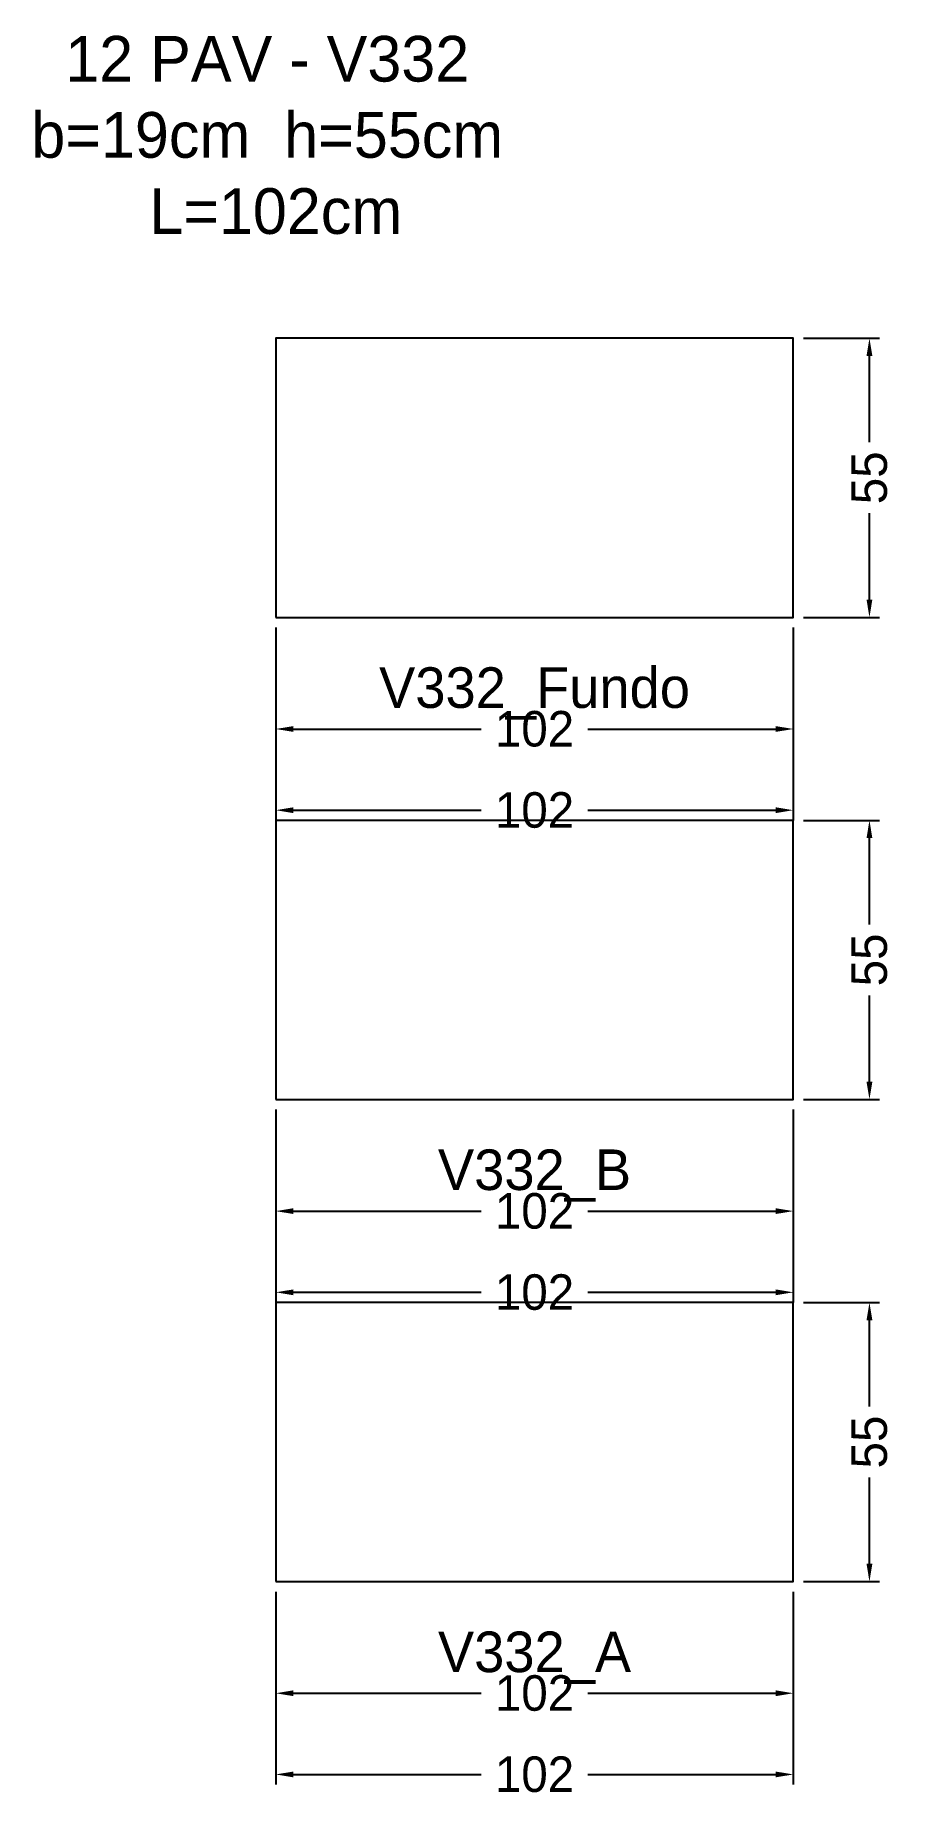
# Model space of a CAD drawing. Header units: metres. Extents: x -47 to 122, y -43 to 305.
import ezdxf

# ---------------------------------------------------------------- set-up
doc = ezdxf.new("R2010")
doc.units = ezdxf.units.M
for name, color, linetype in [('COTA', 3, 'Continuous'), ('NOMENCLATURA', 2, 'Continuous'), ('Paineis', 7, 'Continuous'), ('Texto Secao', 2, 'Continuous')]:
    doc.layers.add(name, color=color, linetype=linetype)
doc.dimstyles.new('COTA_VIG', dxfattribs={"dimtxt": 7, "dimasz": 3.5, "dimexe": 2, "dimexo": 2, "dimgap": 1.5, "dimtad": 1, "dimdec": 1, "dimcen": 2.5, "dimclrd": 3, "dimclre": 3, "dimclrt": 3, "dimazin": 3, "dimtfac": 1, "dimtmove": 0, "dimatfit": 3})

# ---------------------------------------------------------------- blocks, each defined once
blk = doc.blocks.new('_CLOSEDFILLED')
at = {"color": 0, "linetype": 'BYBLOCK'}
blk.add_solid([(-1, 0.164), (0, 0), (-1, -0.164)], dxfattribs=at)
blk = doc.blocks.new('*D1')
at = {"color": 3}
for p, q in [((0, -2), (0, -24)), ((102, -2), (102, -24)), ((3.5, -22), (40.5, -22)), ((61.5, -22), (98.5, -22))]:
    blk.add_line(p, q, dxfattribs=at)
at = {"layer": 'Defpoints'}
for p in [(0, 0), (102, 0), (0, -22)]:
    blk.add_point(p, dxfattribs=at)
at = {"layer": 'COTA', "color": 3, "xscale": 3.5, "yscale": 3.5, "rotation": 180}
blk.add_blockref('_CLOSEDFILLED', (0, -22), dxfattribs=at)
at = {"layer": 'COTA', "color": 3, "xscale": 3.5, "yscale": 3.5}
blk.add_blockref('_CLOSEDFILLED', (102, -22), dxfattribs=at)
at = {"layer": 'COTA', "color": 3, "insert": (51, -22), "char_height": 7, "attachment_point": 5}
blk.add_mtext('102', dxfattribs=at)
blk = doc.blocks.new('*D2')
at = {"color": 3}
for p, q in [((0, -2), (0, -40)), ((102, -2), (102, -40)), ((3.5, -38), (40.5, -38)), ((61.5, -38), (98.5, -38))]:
    blk.add_line(p, q, dxfattribs=at)
at = {"layer": 'Defpoints'}
for p in [(0, 0), (102, 0), (0, -38)]:
    blk.add_point(p, dxfattribs=at)
at = {"layer": 'COTA', "color": 3, "xscale": 3.5, "yscale": 3.5, "rotation": 180}
blk.add_blockref('_CLOSEDFILLED', (0, -38), dxfattribs=at)
at = {"layer": 'COTA', "color": 3, "xscale": 3.5, "yscale": 3.5}
blk.add_blockref('_CLOSEDFILLED', (102, -38), dxfattribs=at)
at = {"layer": 'COTA', "color": 3, "insert": (51, -38), "char_height": 7, "attachment_point": 5}
blk.add_mtext('102', dxfattribs=at)
blk = doc.blocks.new('*D3')
at = {"color": 3}
for p, q in [((104, 55), (119, 55)), ((117, 34.5), (117, 51.5)), ((117, 3.5), (117, 20.5)), ((104, 0), (119, 0))]:
    blk.add_line(p, q, dxfattribs=at)
at = {"layer": 'Defpoints'}
for p in [(102, 55), (102, 0), (117, 0)]:
    blk.add_point(p, dxfattribs=at)
at = {"layer": 'COTA', "color": 3, "xscale": 3.5, "yscale": 3.5}
for p, rotation in [((117, 55), 90), ((117, 0), 270)]:
    blk.add_blockref('_CLOSEDFILLED', p, dxfattribs=dict(at, rotation=rotation))
at = {"layer": 'COTA', "color": 3, "insert": (117, 27.5), "char_height": 7, "attachment_point": 5, "rotation": 90}
blk.add_mtext('55', dxfattribs=at)
blk = doc.blocks.new('*D4')
at = {"color": 3}
for p, q in [((0, 93), (0, 71)), ((102, 93), (102, 71)), ((3.5, 73), (40.5, 73)), ((61.5, 73), (98.5, 73))]:
    blk.add_line(p, q, dxfattribs=at)
at = {"layer": 'Defpoints'}
for p in [(0, 95), (102, 95), (0, 73)]:
    blk.add_point(p, dxfattribs=at)
at = {"layer": 'COTA', "color": 3, "xscale": 3.5, "yscale": 3.5, "rotation": 180}
blk.add_blockref('_CLOSEDFILLED', (0, 73), dxfattribs=at)
at = {"layer": 'COTA', "color": 3, "xscale": 3.5, "yscale": 3.5}
blk.add_blockref('_CLOSEDFILLED', (102, 73), dxfattribs=at)
at = {"layer": 'COTA', "color": 3, "insert": (51, 73), "char_height": 7, "attachment_point": 5}
blk.add_mtext('102', dxfattribs=at)
blk = doc.blocks.new('*D5')
at = {"color": 3}
for p, q in [((0, 93), (0, 55)), ((102, 93), (102, 55)), ((3.5, 57), (40.5, 57)), ((61.5, 57), (98.5, 57))]:
    blk.add_line(p, q, dxfattribs=at)
at = {"layer": 'Defpoints'}
for p in [(0, 95), (102, 95), (0, 57)]:
    blk.add_point(p, dxfattribs=at)
at = {"layer": 'COTA', "color": 3, "xscale": 3.5, "yscale": 3.5, "rotation": 180}
blk.add_blockref('_CLOSEDFILLED', (0, 57), dxfattribs=at)
at = {"layer": 'COTA', "color": 3, "xscale": 3.5, "yscale": 3.5}
blk.add_blockref('_CLOSEDFILLED', (102, 57), dxfattribs=at)
at = {"layer": 'COTA', "color": 3, "insert": (51, 57), "char_height": 7, "attachment_point": 5}
blk.add_mtext('102', dxfattribs=at)
blk = doc.blocks.new('*D6')
at = {"color": 3}
for p, q in [((104, 150), (119, 150)), ((117, 129.5), (117, 146.5)), ((117, 98.5), (117, 115.5)), ((104, 95), (119, 95))]:
    blk.add_line(p, q, dxfattribs=at)
at = {"layer": 'Defpoints'}
for p in [(102, 150), (102, 95), (117, 95)]:
    blk.add_point(p, dxfattribs=at)
at = {"layer": 'COTA', "color": 3, "xscale": 3.5, "yscale": 3.5}
for p, rotation in [((117, 150), 90), ((117, 95), 270)]:
    blk.add_blockref('_CLOSEDFILLED', p, dxfattribs=dict(at, rotation=rotation))
at = {"layer": 'COTA', "color": 3, "insert": (117, 122.5), "char_height": 7, "attachment_point": 5, "rotation": 90}
blk.add_mtext('55', dxfattribs=at)
blk = doc.blocks.new('*D7')
at = {"color": 3}
for p, q in [((0, 188), (0, 166)), ((102, 188), (102, 166)), ((3.5, 168), (40.5, 168)), ((61.5, 168), (98.5, 168))]:
    blk.add_line(p, q, dxfattribs=at)
at = {"layer": 'Defpoints'}
for p in [(0, 190), (102, 190), (0, 168)]:
    blk.add_point(p, dxfattribs=at)
at = {"layer": 'COTA', "color": 3, "xscale": 3.5, "yscale": 3.5, "rotation": 180}
blk.add_blockref('_CLOSEDFILLED', (0, 168), dxfattribs=at)
at = {"layer": 'COTA', "color": 3, "xscale": 3.5, "yscale": 3.5}
blk.add_blockref('_CLOSEDFILLED', (102, 168), dxfattribs=at)
at = {"layer": 'COTA', "color": 3, "insert": (51, 168), "char_height": 7, "attachment_point": 5}
blk.add_mtext('102', dxfattribs=at)
blk = doc.blocks.new('*D8')
at = {"color": 3}
for p, q in [((0, 188), (0, 150)), ((102, 188), (102, 150)), ((3.5, 152), (40.5, 152)), ((61.5, 152), (98.5, 152))]:
    blk.add_line(p, q, dxfattribs=at)
at = {"layer": 'Defpoints'}
for p in [(0, 190), (102, 190), (0, 152)]:
    blk.add_point(p, dxfattribs=at)
at = {"layer": 'COTA', "color": 3, "xscale": 3.5, "yscale": 3.5, "rotation": 180}
blk.add_blockref('_CLOSEDFILLED', (0, 152), dxfattribs=at)
at = {"layer": 'COTA', "color": 3, "xscale": 3.5, "yscale": 3.5}
blk.add_blockref('_CLOSEDFILLED', (102, 152), dxfattribs=at)
at = {"layer": 'COTA', "color": 3, "insert": (51, 152), "char_height": 7, "attachment_point": 5}
blk.add_mtext('102', dxfattribs=at)
blk = doc.blocks.new('*D9')
at = {"color": 3}
for p, q in [((104, 245), (119, 245)), ((117, 224.5), (117, 241.5)), ((117, 193.5), (117, 210.5)), ((104, 190), (119, 190))]:
    blk.add_line(p, q, dxfattribs=at)
at = {"layer": 'Defpoints'}
for p in [(102, 245), (102, 190), (117, 190)]:
    blk.add_point(p, dxfattribs=at)
at = {"layer": 'COTA', "color": 3, "xscale": 3.5, "yscale": 3.5}
for p, rotation in [((117, 245), 90), ((117, 190), 270)]:
    blk.add_blockref('_CLOSEDFILLED', p, dxfattribs=dict(at, rotation=rotation))
at = {"layer": 'COTA', "color": 3, "insert": (117, 217.5), "char_height": 7, "attachment_point": 5, "rotation": 90}
blk.add_mtext('55', dxfattribs=at)

msp = doc.modelspace()

# ---------------------------------------------------------------- linework, layer by layer
at = {"layer": 'Paineis'}
for points in [[(0, 190), (102, 190), (102, 245), (0, 245)], [(0, 95), (102, 95), (102, 150), (0, 150)], [(0, 0), (102, 0), (102, 55), (0, 55)]]:
    msp.add_lwpolyline(points, close=True, dxfattribs=at)

# ---------------------------------------------------------------- texts
at = {"layer": 'NOMENCLATURA', "insert": (0, 285), "char_height": 9, "width": 122, "attachment_point": 5}
msp.add_mtext('12 PAV - V332  b=19cm  h=55cm  L=102cm', dxfattribs=at)
at = {"layer": 'Texto Secao', "char_height": 8, "width": 122, "attachment_point": 5}
for s, insert in [('V332_Fundo', (51, 175)), ('V332_B', (51, 80)), ('V332_A', (51, -15))]:
    msp.add_mtext(s, dxfattribs=dict(at, insert=insert))

# ---------------------------------------------------------------- dimensions: what is measured, and where the dimension line sits
at = {"layer": 'COTA'}
for base, p1, p2, picture, middle in [((117, 190), (102, 190), (102, 245), '*D9', (117, 217.5)), ((117, 95), (102, 95), (102, 150), '*D6', (117, 122.5)), ((117, 0), (102, 0), (102, 55), '*D3', (117, 27.5))]:
    dim = msp.add_linear_dim(base=base, p1=p1, p2=p2, angle=90, dimstyle='COTA_VIG', dxfattribs=at)
    dim.commit()
    dim.dimension.update_dxf_attribs({"geometry": picture, "text_midpoint": middle})
for base, p1, p2, picture, middle in [((0, 168), (0, 190), (102, 190), '*D7', (51, 168)), ((0, 152), (0, 190), (102, 190), '*D8', (51, 152)), ((0, 73), (0, 95), (102, 95), '*D4', (51, 73)), ((0, 57), (0, 95), (102, 95), '*D5', (51, 57)), ((0, -22), (0, 0), (102, 0), '*D1', (51, -22)), ((0, -38), (0, 0), (102, 0), '*D2', (51, -38))]:
    dim = msp.add_linear_dim(base=base, p1=p1, p2=p2, dimstyle='COTA_VIG', dxfattribs=at)
    dim.commit()
    dim.dimension.update_dxf_attribs({"geometry": picture, "text_midpoint": middle})

doc.saveas('drawing.dxf')
